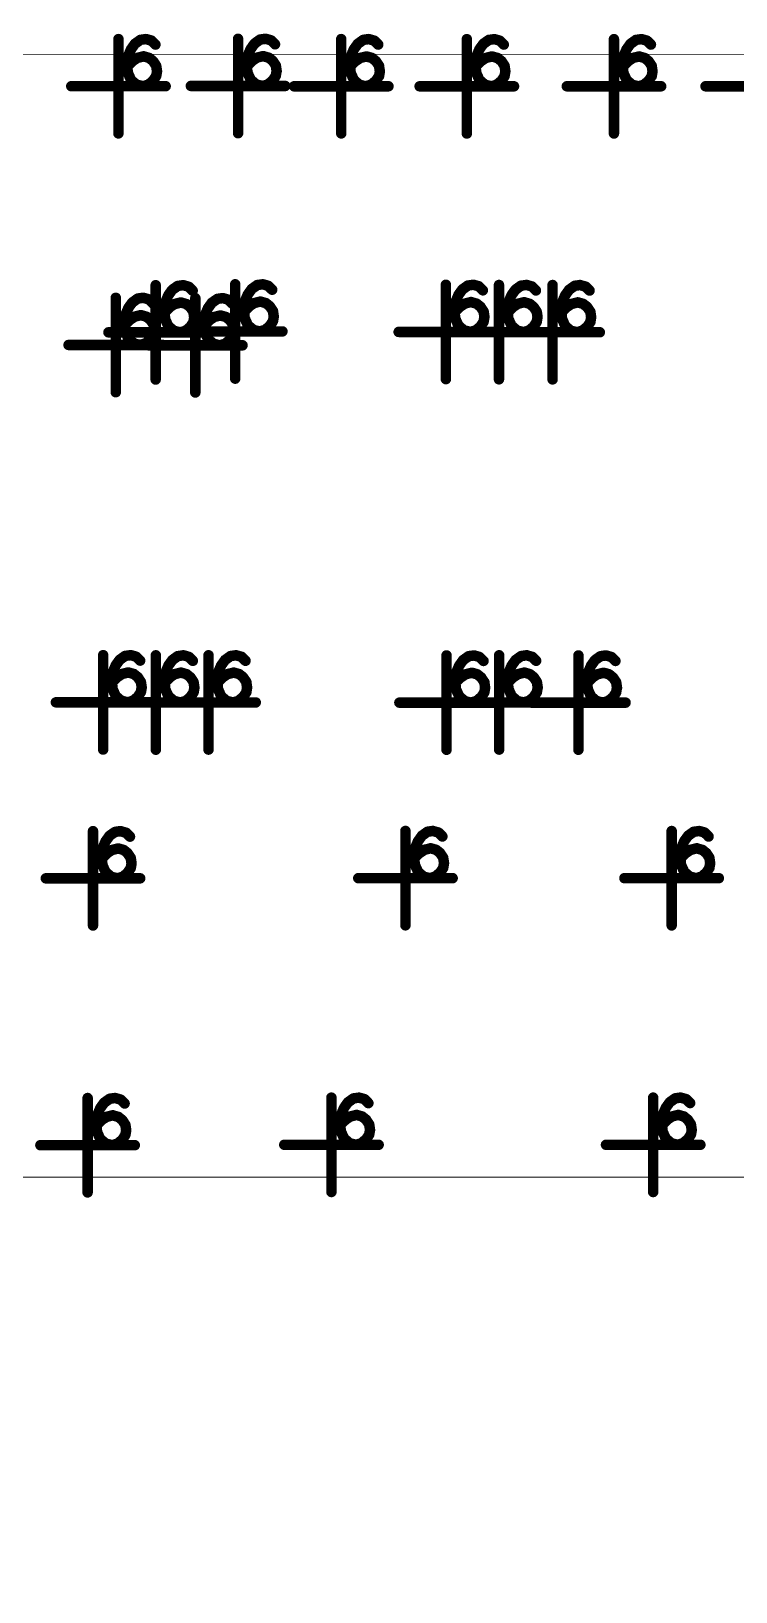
# Model space of a CAD drawing. Header units: millimetres. Extents: x 3362 to 3827, y -139 to 191.
# Drawn here: x 3541.88 to 3550.41, y 7.44 to 26.34 of the extents above; entities that cross this region are included whole.
import ezdxf

# ---------------------------------------------------------------- set-up
doc = ezdxf.new("R2010")
doc.units = ezdxf.units.MM
doc.header["$LTSCALE"] = 23.1
doc.layers.get('0').update_dxf_attribs({"linetype": 'CONTINUOUS'})

# ---------------------------------------------------------------- blocks, each defined once
blk = doc.blocks.new('PAD_R1')
at = {"const_width": 0.5}
blk.add_lwpolyline([(0.25, 0, 1), (-0.25, 0, 1)], format="xyb", close=True, dxfattribs=at)

msp = doc.modelspace()

# ---------------------------------------------------------------- linework, layer by layer
for points, const_width in [([(3542.933, 26.244), (3542.933, 25.101)], 0.127), ([(3543.129, 26.262), (3543.203, 26.159)], 0.0821), ([(3543.224, 26.302), (3543.242, 26.177)], 0.0672), ([(3543.317, 26.296), (3543.282, 26.173)], 0.0695), ([(3543.402, 26.246), (3543.312, 26.156)], 0.0675), ([(3544.382, 26.247), (3544.382, 25.104)], 0.127), ([(3544.578, 26.266), (3544.652, 26.162)], 0.0821), ([(3544.673, 26.306), (3544.691, 26.18)], 0.0672), ([(3544.766, 26.299), (3544.731, 26.177)], 0.0695), ([(3544.851, 26.249), (3544.761, 26.16)], 0.0675), ([(3545.631, 26.244), (3545.631, 25.101)], 0.127), ([(3545.828, 26.262), (3545.902, 26.159)], 0.0821), ([(3545.922, 26.302), (3545.94, 26.176)], 0.0672), ([(3546.015, 26.295), (3545.981, 26.173)], 0.0695), ([(3546.1, 26.246), (3546.01, 26.156)], 0.0675), ([(3547.152, 26.243), (3547.152, 25.1)], 0.127), ([(3547.348, 26.262), (3547.422, 26.158)], 0.0821), ([(3547.443, 26.301), (3547.46, 26.176)], 0.0672), ([(3547.536, 26.295), (3547.501, 26.173)], 0.0695), ([(3547.62, 26.245), (3547.531, 26.155)], 0.0675), ([(3548.933, 26.243), (3548.933, 25.1)], 0.127), ([(3549.13, 26.262), (3549.204, 26.158)], 0.0821), ([(3549.224, 26.301), (3549.242, 26.176)], 0.0672), ([(3549.317, 26.295), (3549.283, 26.173)], 0.0695), ([(3549.402, 26.245), (3549.312, 26.155)], 0.0675), ([(3543.013, 26.112), (3543.13, 26.062)], 0.0727), ([(3543.058, 26.191), (3543.161, 26.117)], 0.0818), ([(3543.184, 26.087), (3543.215, 25.963)], 0.0785), ([(3543.289, 26.086), (3543.254, 25.964)], 0.0695), ([(3544.461, 26.115), (3544.578, 26.065)], 0.0727), ([(3544.506, 26.194), (3544.61, 26.12)], 0.0818), ([(3544.546, 26.053), (3544.617, 25.947)], 0.0687), ([(3544.633, 26.09), (3544.664, 25.967)], 0.0785), ([(3544.737, 26.089), (3544.702, 25.967)], 0.0695), ([(3545.711, 26.112), (3545.828, 26.061)], 0.0727), ([(3545.756, 26.19), (3545.859, 26.116)], 0.0818), ([(3545.883, 26.086), (3545.913, 25.963)], 0.0785), ([(3545.987, 26.086), (3545.952, 25.963)], 0.0695), ([(3547.231, 26.111), (3547.348, 26.061)], 0.0727), ([(3547.276, 26.19), (3547.379, 26.116)], 0.0818), ([(3547.403, 26.086), (3547.434, 25.963)], 0.0785), ([(3547.507, 26.085), (3547.472, 25.963)], 0.0695), ([(3549.013, 26.111), (3549.13, 26.061)], 0.0727), ([(3549.058, 26.19), (3549.161, 26.116)], 0.0818), ([(3549.185, 26.086), (3549.215, 25.963)], 0.0785), ([(3549.289, 26.085), (3549.254, 25.963)], 0.0695), ([(3542.979, 25.876), (3543.106, 25.889)], 0.0955), ([(3542.981, 25.977), (3543.106, 25.957)], 0.0754), ([(3542.988, 26.026), (3543.114, 26.007)], 0.0754), ([(3543.026, 25.989), (3543.116, 25.899)], 0.0945), ([(3543.098, 26.049), (3543.168, 25.944)], 0.0687), ([(3543.368, 26.046), (3543.289, 25.947)], 0.0609), ([(3543.424, 25.984), (3543.318, 25.914)], 0.0687), ([(3543.458, 25.896), (3543.332, 25.878)], 0.0675), ([(3544.428, 25.879), (3544.554, 25.892)], 0.0955), ([(3544.429, 25.98), (3544.555, 25.961)], 0.0754), ([(3544.437, 26.029), (3544.562, 26.01)], 0.0754), ([(3544.475, 25.992), (3544.565, 25.902)], 0.0945), ([(3544.817, 26.049), (3544.737, 25.95)], 0.0609), ([(3544.873, 25.987), (3544.767, 25.917)], 0.0687), ([(3544.907, 25.899), (3544.781, 25.881)], 0.0675), ([(3545.678, 25.875), (3545.804, 25.888)], 0.0955), ([(3545.679, 25.976), (3545.805, 25.957)], 0.0754), ([(3545.687, 26.025), (3545.812, 26.006)], 0.0754), ([(3545.725, 25.988), (3545.814, 25.899)], 0.0945), ([(3545.796, 26.049), (3545.867, 25.943)], 0.0687), ([(3546.066, 26.045), (3545.987, 25.946)], 0.0609), ([(3546.122, 25.984), (3546.017, 25.913)], 0.0687), ([(3546.156, 25.895), (3546.031, 25.877)], 0.0675), ([(3547.198, 25.875), (3547.324, 25.888)], 0.0955), ([(3547.199, 25.976), (3547.325, 25.956)], 0.0754), ([(3547.207, 26.025), (3547.332, 26.006)], 0.0754), ([(3547.245, 25.988), (3547.334, 25.898)], 0.0945), ([(3547.316, 26.048), (3547.387, 25.943)], 0.0687), ([(3547.587, 26.045), (3547.507, 25.946)], 0.0609), ([(3547.643, 25.983), (3547.537, 25.913)], 0.0687), ([(3547.676, 25.895), (3547.551, 25.877)], 0.0675), ([(3548.98, 25.875), (3549.106, 25.888)], 0.0955), ([(3548.981, 25.976), (3549.107, 25.956)], 0.0754), ([(3548.989, 26.025), (3549.114, 26.006)], 0.0754), ([(3549.027, 25.988), (3549.116, 25.898)], 0.0945), ([(3549.098, 26.048), (3549.169, 25.943)], 0.0687), ([(3549.368, 26.045), (3549.289, 25.946)], 0.0609), ([(3549.424, 25.983), (3549.319, 25.913)], 0.0687), ([(3549.458, 25.895), (3549.333, 25.877)], 0.0675), ([(3543.505, 25.673), (3542.362, 25.673)], 0.127), ([(3543.008, 25.766), (3543.125, 25.817)], 0.0939), ([(3543.078, 25.672), (3543.16, 25.768)], 0.0879), ([(3543.175, 25.621), (3543.206, 25.744)], 0.0785), ([(3543.279, 25.621), (3543.244, 25.743)], 0.0692), ([(3543.364, 25.667), (3543.283, 25.764)], 0.0743), ([(3543.424, 25.732), (3543.318, 25.803)], 0.0687), ([(3543.458, 25.814), (3543.333, 25.835)], 0.058), ([(3544.953, 25.676), (3543.81, 25.676)], 0.127), ([(3544.457, 25.769), (3544.573, 25.821)], 0.0939), ([(3544.526, 25.675), (3544.609, 25.772)], 0.0879), ([(3544.624, 25.624), (3544.654, 25.747)], 0.0785), ([(3544.728, 25.624), (3544.693, 25.746)], 0.0692), ([(3544.813, 25.67), (3544.732, 25.768)], 0.0743), ([(3544.873, 25.736), (3544.767, 25.806)], 0.0687), ([(3544.906, 25.818), (3544.781, 25.839)], 0.058), ([(3546.203, 25.672), (3545.06, 25.672)], 0.127), ([(3545.707, 25.765), (3545.823, 25.817)], 0.0939), ([(3545.776, 25.671), (3545.858, 25.768)], 0.0879), ([(3545.873, 25.62), (3545.904, 25.743)], 0.0785), ([(3545.978, 25.621), (3545.943, 25.743)], 0.0692), ([(3546.062, 25.666), (3545.981, 25.764)], 0.0743), ([(3546.122, 25.732), (3546.017, 25.802)], 0.0687), ([(3546.156, 25.814), (3546.031, 25.835)], 0.058), ([(3547.723, 25.672), (3546.58, 25.672)], 0.127), ([(3547.227, 25.765), (3547.343, 25.817)], 0.0939), ([(3547.296, 25.671), (3547.379, 25.768)], 0.0879), ([(3547.393, 25.62), (3547.424, 25.743)], 0.0785), ([(3547.498, 25.62), (3547.463, 25.742)], 0.0692), ([(3547.583, 25.666), (3547.501, 25.763)], 0.0743), ([(3547.643, 25.732), (3547.537, 25.802)], 0.0687), ([(3547.676, 25.814), (3547.551, 25.835)], 0.058), ([(3549.505, 25.672), (3548.362, 25.672)], 0.127), ([(3549.009, 25.765), (3549.125, 25.817)], 0.0939), ([(3549.078, 25.671), (3549.16, 25.768)], 0.0879), ([(3549.175, 25.62), (3549.206, 25.743)], 0.0785), ([(3549.28, 25.62), (3549.245, 25.742)], 0.0692), ([(3549.364, 25.666), (3549.283, 25.763)], 0.0743), ([(3549.424, 25.732), (3549.319, 25.802)], 0.0687), ([(3549.458, 25.814), (3549.333, 25.835)], 0.058), ([(3551.185, 25.672), (3550.042, 25.672)], 0.127), ([(3543.384, 23.263), (3543.384, 22.12)], 0.127), ([(3543.508, 23.21), (3543.612, 23.136)], 0.0818), ([(3543.58, 23.282), (3543.654, 23.178)], 0.0821), ([(3543.675, 23.321), (3543.693, 23.196)], 0.0672), ([(3543.768, 23.315), (3543.733, 23.193)], 0.0695), ([(3543.853, 23.265), (3543.763, 23.175)], 0.0675), ([(3544.347, 23.274), (3544.347, 22.131)], 0.127), ([(3544.472, 23.221), (3544.575, 23.147)], 0.0818), ([(3544.544, 23.293), (3544.617, 23.189)], 0.0821), ([(3544.638, 23.332), (3544.656, 23.207)], 0.0672), ([(3544.731, 23.326), (3544.696, 23.204)], 0.0695), ([(3544.816, 23.276), (3544.726, 23.186)], 0.0675), ([(3546.898, 23.268), (3546.898, 22.125)], 0.127), ([(3547.022, 23.215), (3547.126, 23.141)], 0.0818), ([(3547.094, 23.287), (3547.168, 23.183)], 0.0821), ([(3547.189, 23.326), (3547.207, 23.201)], 0.0672), ([(3547.282, 23.32), (3547.247, 23.198)], 0.0695), ([(3547.367, 23.27), (3547.277, 23.18)], 0.0675), ([(3547.541, 23.266), (3547.541, 22.123)], 0.127), ([(3547.665, 23.213), (3547.769, 23.139)], 0.0818), ([(3547.737, 23.285), (3547.811, 23.181)], 0.0821), ([(3547.832, 23.324), (3547.85, 23.199)], 0.0672), ([(3547.925, 23.318), (3547.89, 23.196)], 0.0695), ([(3548.01, 23.268), (3547.92, 23.178)], 0.0675), ([(3548.19, 23.265), (3548.19, 22.122)], 0.127), ([(3548.315, 23.211), (3548.418, 23.137)], 0.0818), ([(3548.387, 23.283), (3548.461, 23.18)], 0.0821), ([(3548.482, 23.323), (3548.499, 23.197)], 0.0672), ([(3548.574, 23.316), (3548.54, 23.194)], 0.0695), ([(3548.659, 23.267), (3548.569, 23.177)], 0.0675), ([(3542.901, 23.11), (3542.901, 21.967)], 0.127), ([(3543.025, 23.057), (3543.128, 22.983)], 0.0818), ([(3543.097, 23.129), (3543.171, 23.026)], 0.0821), ([(3543.192, 23.169), (3543.209, 23.043)], 0.0672), ([(3543.285, 23.162), (3543.25, 23.04)], 0.0695), ([(3543.369, 23.112), (3543.28, 23.023)], 0.0675), ([(3543.439, 23.045), (3543.565, 23.026)], 0.0754), ([(3543.464, 23.131), (3543.58, 23.081)], 0.0727), ([(3543.549, 23.068), (3543.619, 22.963)], 0.0687), ([(3543.635, 23.106), (3543.666, 22.982)], 0.0785), ([(3543.74, 23.105), (3543.705, 22.983)], 0.0695), ([(3543.819, 23.065), (3543.74, 22.966)], 0.0609), ([(3543.864, 23.106), (3543.864, 21.963)], 0.127), ([(3543.988, 23.053), (3544.092, 22.979)], 0.0818), ([(3544.06, 23.125), (3544.134, 23.021)], 0.0821), ([(3544.155, 23.165), (3544.173, 23.039)], 0.0672), ([(3544.248, 23.158), (3544.213, 23.036)], 0.0695), ([(3544.333, 23.108), (3544.243, 23.019)], 0.0675), ([(3544.402, 23.056), (3544.528, 23.037)], 0.0754), ([(3544.427, 23.142), (3544.544, 23.092)], 0.0727), ([(3544.44, 23.019), (3544.53, 22.929)], 0.0945), ([(3544.512, 23.079), (3544.582, 22.974)], 0.0687), ([(3544.598, 23.117), (3544.629, 22.994)], 0.0785), ([(3544.703, 23.116), (3544.668, 22.994)], 0.0695), ([(3544.782, 23.076), (3544.703, 22.977)], 0.0609), ([(3546.953, 23.05), (3547.079, 23.031)], 0.0754), ([(3546.978, 23.136), (3547.094, 23.086)], 0.0727), ([(3546.991, 23.013), (3547.081, 22.923)], 0.0945), ([(3547.063, 23.073), (3547.133, 22.968)], 0.0687), ([(3547.149, 23.111), (3547.18, 22.988)], 0.0785), ([(3547.253, 23.11), (3547.219, 22.988)], 0.0695), ([(3547.333, 23.07), (3547.253, 22.971)], 0.0609), ([(3547.596, 23.048), (3547.721, 23.029)], 0.0754), ([(3547.62, 23.134), (3547.737, 23.084)], 0.0727), ([(3547.705, 23.071), (3547.776, 22.966)], 0.0687), ([(3547.792, 23.109), (3547.823, 22.986)], 0.0785), ([(3547.896, 23.108), (3547.861, 22.986)], 0.0695), ([(3547.976, 23.068), (3547.896, 22.969)], 0.0609), ([(3548.246, 23.047), (3548.371, 23.027)], 0.0754), ([(3548.27, 23.133), (3548.387, 23.082)], 0.0727), ([(3548.355, 23.07), (3548.426, 22.964)], 0.0687), ([(3548.442, 23.107), (3548.473, 22.984)], 0.0785), ([(3548.546, 23.107), (3548.511, 22.985)], 0.0695), ([(3548.625, 23.067), (3548.546, 22.967)], 0.0609), ([(3542.948, 22.843), (3543.074, 22.824)], 0.0754), ([(3542.956, 22.892), (3543.081, 22.873)], 0.0754), ([(3542.98, 22.978), (3543.097, 22.928)], 0.0727), ([(3542.994, 22.855), (3543.084, 22.765)], 0.0945), ([(3543.065, 22.916), (3543.136, 22.81)], 0.0687), ([(3543.152, 22.953), (3543.183, 22.83)], 0.0785), ([(3543.256, 22.952), (3543.221, 22.83)], 0.0695), ([(3543.336, 22.912), (3543.256, 22.813)], 0.0609), ([(3543.392, 22.85), (3543.286, 22.78)], 0.0687), ([(3543.43, 22.895), (3543.557, 22.908)], 0.0955), ([(3543.432, 22.996), (3543.557, 22.976)], 0.0754), ([(3543.459, 22.785), (3543.575, 22.837)], 0.0939), ([(3543.477, 23.008), (3543.567, 22.918)], 0.0945), ([(3543.875, 23.003), (3543.769, 22.933)], 0.0687), ([(3543.909, 22.915), (3543.783, 22.897)], 0.0675), ([(3543.909, 22.833), (3543.783, 22.854)], 0.058), ([(3543.912, 22.839), (3544.037, 22.82)], 0.0754), ([(3543.919, 22.888), (3544.045, 22.869)], 0.0754), ([(3543.944, 22.974), (3544.06, 22.924)], 0.0727), ([(3543.957, 22.851), (3544.047, 22.761)], 0.0945), ([(3544.029, 22.912), (3544.099, 22.806)], 0.0687), ([(3544.115, 22.949), (3544.146, 22.826)], 0.0785), ([(3544.22, 22.948), (3544.185, 22.826)], 0.0695), ([(3544.299, 22.908), (3544.22, 22.809)], 0.0609), ([(3544.355, 22.846), (3544.249, 22.776)], 0.0687), ([(3544.393, 22.906), (3544.52, 22.919)], 0.0955), ([(3544.395, 23.007), (3544.52, 22.987)], 0.0754), ([(3544.422, 22.796), (3544.539, 22.848)], 0.0939), ([(3544.838, 23.014), (3544.732, 22.944)], 0.0687), ([(3544.872, 22.926), (3544.746, 22.908)], 0.0675), ([(3544.872, 22.845), (3544.747, 22.866)], 0.058), ([(3546.944, 22.9), (3547.07, 22.913)], 0.0955), ([(3546.945, 23.001), (3547.071, 22.981)], 0.0754), ([(3546.973, 22.79), (3547.089, 22.842)], 0.0939), ([(3547.389, 23.008), (3547.283, 22.938)], 0.0687), ([(3547.423, 22.92), (3547.297, 22.902)], 0.0675), ([(3547.422, 22.838), (3547.297, 22.86)], 0.058), ([(3547.587, 22.898), (3547.713, 22.911)], 0.0955), ([(3547.588, 22.999), (3547.714, 22.979)], 0.0754), ([(3547.616, 22.788), (3547.732, 22.84)], 0.0939), ([(3547.634, 23.011), (3547.724, 22.921)], 0.0945), ([(3548.032, 23.006), (3547.926, 22.936)], 0.0687), ([(3548.066, 22.918), (3547.94, 22.9)], 0.0675), ([(3548.065, 22.836), (3547.94, 22.858)], 0.058), ([(3548.237, 22.896), (3548.363, 22.909)], 0.0955), ([(3548.238, 22.997), (3548.364, 22.978)], 0.0754), ([(3548.266, 22.787), (3548.382, 22.838)], 0.0939), ([(3548.284, 23.009), (3548.373, 22.92)], 0.0945), ([(3548.681, 23.005), (3548.576, 22.934)], 0.0687), ([(3548.715, 22.916), (3548.59, 22.898)], 0.0675), ([(3548.715, 22.835), (3548.59, 22.856)], 0.058), ([(3543.955, 22.692), (3542.812, 22.692)], 0.127), ([(3542.947, 22.742), (3543.073, 22.755)], 0.0955), ([(3542.976, 22.632), (3543.092, 22.684)], 0.0939), ([(3543.392, 22.599), (3543.286, 22.669)], 0.0687), ([(3543.425, 22.762), (3543.3, 22.744)], 0.0675), ([(3543.425, 22.681), (3543.3, 22.702)], 0.058), ([(3543.528, 22.691), (3543.611, 22.788)], 0.0879), ([(3543.626, 22.64), (3543.657, 22.763)], 0.0785), ([(3543.73, 22.64), (3543.695, 22.762)], 0.0692), ([(3543.815, 22.686), (3543.734, 22.783)], 0.0743), ([(3544.919, 22.703), (3543.776, 22.703)], 0.127), ([(3543.875, 22.752), (3543.769, 22.822)], 0.0687), ([(3543.91, 22.738), (3544.037, 22.751)], 0.0955), ([(3543.939, 22.628), (3544.055, 22.68)], 0.0939), ([(3544.355, 22.595), (3544.249, 22.665)], 0.0687), ([(3544.389, 22.758), (3544.263, 22.74)], 0.0675), ([(3544.389, 22.677), (3544.263, 22.698)], 0.058), ([(3544.492, 22.702), (3544.574, 22.799)], 0.0879), ([(3544.589, 22.651), (3544.62, 22.774)], 0.0785), ([(3544.693, 22.651), (3544.658, 22.773)], 0.0692), ([(3544.778, 22.697), (3544.697, 22.794)], 0.0743), ([(3544.838, 22.763), (3544.732, 22.833)], 0.0687), ([(3547.469, 22.697), (3546.326, 22.697)], 0.127), ([(3548.112, 22.695), (3546.969, 22.695)], 0.127), ([(3547.042, 22.696), (3547.125, 22.793)], 0.0879), ([(3547.14, 22.645), (3547.171, 22.768)], 0.0785), ([(3547.244, 22.645), (3547.209, 22.767)], 0.0692), ([(3547.329, 22.691), (3547.248, 22.788)], 0.0743), ([(3547.389, 22.757), (3547.283, 22.827)], 0.0687), ([(3548.762, 22.693), (3547.619, 22.693)], 0.127), ([(3547.685, 22.694), (3547.768, 22.791)], 0.0879), ([(3547.783, 22.643), (3547.813, 22.766)], 0.0785), ([(3547.887, 22.643), (3547.852, 22.765)], 0.0692), ([(3547.972, 22.689), (3547.891, 22.786)], 0.0743), ([(3548.032, 22.755), (3547.926, 22.825)], 0.0687), ([(3548.335, 22.693), (3548.417, 22.789)], 0.0879), ([(3548.432, 22.641), (3548.463, 22.764)], 0.0785), ([(3548.537, 22.642), (3548.502, 22.764)], 0.0692), ([(3548.622, 22.687), (3548.54, 22.785)], 0.0743), ([(3548.681, 22.753), (3548.576, 22.823)], 0.0687), ([(3543.472, 22.539), (3542.329, 22.539)], 0.127), ([(3543.045, 22.538), (3543.128, 22.635)], 0.0879), ([(3543.143, 22.487), (3543.173, 22.61)], 0.0785), ([(3543.247, 22.487), (3543.212, 22.61)], 0.0692), ([(3543.332, 22.533), (3543.251, 22.631)], 0.0743), ([(3544.436, 22.535), (3543.293, 22.535)], 0.127), ([(3544.009, 22.534), (3544.091, 22.631)], 0.0879), ([(3544.106, 22.483), (3544.137, 22.606)], 0.0785), ([(3544.21, 22.483), (3544.175, 22.605)], 0.0692), ([(3544.295, 22.529), (3544.214, 22.627)], 0.0743), ([(3542.748, 18.782), (3542.748, 17.639)], 0.127), ([(3542.872, 18.729), (3542.976, 18.655)], 0.0818), ([(3542.944, 18.801), (3543.018, 18.697)], 0.0821), ([(3543.039, 18.84), (3543.057, 18.715)], 0.0672), ([(3543.132, 18.834), (3543.097, 18.712)], 0.0695), ([(3543.217, 18.784), (3543.127, 18.694)], 0.0675), ([(3543.386, 18.78), (3543.386, 17.637)], 0.127), ([(3543.51, 18.727), (3543.614, 18.653)], 0.0818), ([(3543.582, 18.799), (3543.656, 18.695)], 0.0821), ([(3543.677, 18.838), (3543.695, 18.713)], 0.0672), ([(3543.77, 18.832), (3543.735, 18.71)], 0.0695), ([(3543.855, 18.782), (3543.765, 18.692)], 0.0675), ([(3544.024, 18.781), (3544.024, 17.638)], 0.127), ([(3544.149, 18.727), (3544.252, 18.653)], 0.0818), ([(3544.221, 18.799), (3544.295, 18.696)], 0.0821), ([(3544.315, 18.839), (3544.333, 18.713)], 0.0672), ([(3544.408, 18.832), (3544.374, 18.71)], 0.0695), ([(3544.493, 18.783), (3544.403, 18.693)], 0.0675), ([(3546.906, 18.779), (3546.906, 17.636)], 0.127), ([(3547.031, 18.725), (3547.134, 18.651)], 0.0818), ([(3547.103, 18.797), (3547.177, 18.694)], 0.0821), ([(3547.198, 18.837), (3547.215, 18.711)], 0.0672), ([(3547.291, 18.83), (3547.256, 18.708)], 0.0695), ([(3547.375, 18.78), (3547.285, 18.691)], 0.0675), ([(3547.543, 18.781), (3547.543, 17.638)], 0.127), ([(3547.667, 18.727), (3547.771, 18.653)], 0.0818), ([(3547.739, 18.799), (3547.813, 18.696)], 0.0821), ([(3547.834, 18.839), (3547.852, 18.713)], 0.0672), ([(3547.927, 18.832), (3547.892, 18.71)], 0.0695), ([(3548.012, 18.783), (3547.922, 18.693)], 0.0675), ([(3548.503, 18.779), (3548.503, 17.636)], 0.127), ([(3548.627, 18.725), (3548.731, 18.651)], 0.0818), ([(3548.699, 18.797), (3548.773, 18.694)], 0.0821), ([(3548.794, 18.837), (3548.812, 18.711)], 0.0672), ([(3548.887, 18.83), (3548.852, 18.708)], 0.0695), ([(3548.972, 18.78), (3548.882, 18.691)], 0.0675), ([(3542.796, 18.515), (3542.921, 18.495)], 0.0754), ([(3542.803, 18.564), (3542.929, 18.545)], 0.0754), ([(3542.828, 18.65), (3542.944, 18.6)], 0.0727), ([(3542.841, 18.527), (3542.931, 18.437)], 0.0945), ([(3542.913, 18.588), (3542.983, 18.482)], 0.0687), ([(3542.999, 18.625), (3543.03, 18.502)], 0.0785), ([(3543.104, 18.624), (3543.069, 18.502)], 0.0695), ([(3543.183, 18.584), (3543.104, 18.485)], 0.0609), ([(3543.239, 18.522), (3543.133, 18.452)], 0.0687), ([(3543.434, 18.513), (3543.559, 18.493)], 0.0754), ([(3543.441, 18.562), (3543.567, 18.543)], 0.0754), ([(3543.466, 18.648), (3543.582, 18.598)], 0.0727), ([(3543.479, 18.525), (3543.569, 18.435)], 0.0945), ([(3543.551, 18.585), (3543.621, 18.48)], 0.0687), ([(3543.637, 18.623), (3543.668, 18.5)], 0.0785), ([(3543.742, 18.622), (3543.707, 18.5)], 0.0695), ([(3543.821, 18.582), (3543.742, 18.483)], 0.0609), ([(3543.877, 18.52), (3543.771, 18.45)], 0.0687), ([(3544.072, 18.513), (3544.197, 18.494)], 0.0754), ([(3544.08, 18.563), (3544.205, 18.543)], 0.0754), ([(3544.104, 18.649), (3544.221, 18.599)], 0.0727), ([(3544.117, 18.526), (3544.207, 18.436)], 0.0945), ([(3544.189, 18.586), (3544.26, 18.48)], 0.0687), ([(3544.276, 18.623), (3544.306, 18.5)], 0.0785), ([(3544.38, 18.623), (3544.345, 18.501)], 0.0695), ([(3544.459, 18.583), (3544.38, 18.484)], 0.0609), ([(3544.515, 18.521), (3544.41, 18.45)], 0.0687), ([(3546.954, 18.511), (3547.08, 18.492)], 0.0754), ([(3546.962, 18.56), (3547.087, 18.541)], 0.0754), ([(3546.986, 18.646), (3547.103, 18.596)], 0.0727), ([(3547, 18.523), (3547.089, 18.434)], 0.0945), ([(3547.071, 18.584), (3547.142, 18.478)], 0.0687), ([(3547.158, 18.621), (3547.189, 18.498)], 0.0785), ([(3547.262, 18.621), (3547.227, 18.498)], 0.0695), ([(3547.342, 18.58), (3547.262, 18.481)], 0.0609), ([(3547.397, 18.518), (3547.292, 18.448)], 0.0687), ([(3547.59, 18.513), (3547.716, 18.494)], 0.0754), ([(3547.598, 18.563), (3547.723, 18.543)], 0.0754), ([(3547.622, 18.649), (3547.739, 18.599)], 0.0727), ([(3547.636, 18.526), (3547.726, 18.436)], 0.0945), ([(3547.708, 18.586), (3547.778, 18.48)], 0.0687), ([(3547.794, 18.623), (3547.825, 18.5)], 0.0785), ([(3547.898, 18.623), (3547.863, 18.501)], 0.0695), ([(3547.978, 18.583), (3547.898, 18.484)], 0.0609), ([(3548.034, 18.521), (3547.928, 18.45)], 0.0687), ([(3548.55, 18.511), (3548.676, 18.492)], 0.0754), ([(3548.558, 18.56), (3548.684, 18.541)], 0.0754), ([(3548.583, 18.646), (3548.699, 18.596)], 0.0727), ([(3548.596, 18.523), (3548.686, 18.434)], 0.0945), ([(3548.668, 18.584), (3548.738, 18.478)], 0.0687), ([(3548.754, 18.621), (3548.785, 18.498)], 0.0785), ([(3548.858, 18.621), (3548.824, 18.498)], 0.0695), ([(3548.938, 18.58), (3548.858, 18.481)], 0.0609), ([(3548.994, 18.518), (3548.888, 18.448)], 0.0687), ([(3542.794, 18.414), (3542.921, 18.427)], 0.0955), ([(3542.823, 18.304), (3542.939, 18.356)], 0.0939), ([(3542.892, 18.21), (3542.975, 18.307)], 0.0879), ([(3543.179, 18.205), (3543.098, 18.302)], 0.0743), ([(3543.239, 18.271), (3543.133, 18.341)], 0.0687), ([(3543.273, 18.434), (3543.147, 18.416)], 0.0675), ([(3543.273, 18.353), (3543.147, 18.374)], 0.058), ([(3543.432, 18.412), (3543.559, 18.425)], 0.0955), ([(3543.461, 18.302), (3543.577, 18.354)], 0.0939), ([(3543.531, 18.208), (3543.613, 18.305)], 0.0879), ([(3543.817, 18.203), (3543.736, 18.3)], 0.0743), ([(3543.877, 18.269), (3543.771, 18.339)], 0.0687), ([(3543.911, 18.432), (3543.785, 18.414)], 0.0675), ([(3543.911, 18.35), (3543.785, 18.372)], 0.058), ([(3544.071, 18.412), (3544.197, 18.425)], 0.0955), ([(3544.1, 18.303), (3544.216, 18.354)], 0.0939), ([(3544.169, 18.209), (3544.251, 18.305)], 0.0879), ([(3544.455, 18.203), (3544.374, 18.301)], 0.0743), ([(3544.515, 18.269), (3544.41, 18.34)], 0.0687), ([(3544.549, 18.433), (3544.423, 18.414)], 0.0675), ([(3544.549, 18.351), (3544.424, 18.372)], 0.058), ([(3546.953, 18.41), (3547.079, 18.423)], 0.0955), ([(3546.982, 18.3), (3547.098, 18.352)], 0.0939), ([(3547.051, 18.206), (3547.134, 18.303)], 0.0879), ([(3547.338, 18.201), (3547.256, 18.299)], 0.0743), ([(3547.397, 18.267), (3547.292, 18.337)], 0.0687), ([(3547.431, 18.43), (3547.306, 18.412)], 0.0675), ([(3547.431, 18.349), (3547.306, 18.37)], 0.058), ([(3547.589, 18.412), (3547.715, 18.425)], 0.0955), ([(3547.618, 18.303), (3547.734, 18.354)], 0.0939), ([(3547.687, 18.209), (3547.77, 18.305)], 0.0879), ([(3547.974, 18.203), (3547.893, 18.301)], 0.0743), ([(3548.034, 18.269), (3547.928, 18.34)], 0.0687), ([(3548.068, 18.433), (3547.942, 18.414)], 0.0675), ([(3548.067, 18.351), (3547.942, 18.372)], 0.058), ([(3548.549, 18.41), (3548.675, 18.423)], 0.0955), ([(3548.578, 18.3), (3548.694, 18.352)], 0.0939), ([(3548.647, 18.206), (3548.73, 18.303)], 0.0879), ([(3548.934, 18.201), (3548.853, 18.299)], 0.0743), ([(3548.994, 18.267), (3548.888, 18.337)], 0.0687), ([(3549.028, 18.43), (3548.902, 18.412)], 0.0675), ([(3549.027, 18.349), (3548.902, 18.37)], 0.058), ([(3543.319, 18.211), (3542.176, 18.211)], 0.127), ([(3543.958, 18.209), (3542.815, 18.209)], 0.127), ([(3542.99, 18.159), (3543.021, 18.282)], 0.0785), ([(3543.094, 18.159), (3543.059, 18.281)], 0.0692), ([(3544.596, 18.209), (3543.453, 18.209)], 0.127), ([(3543.628, 18.157), (3543.659, 18.28)], 0.0785), ([(3543.732, 18.157), (3543.697, 18.279)], 0.0692), ([(3544.266, 18.157), (3544.297, 18.28)], 0.0785), ([(3544.37, 18.158), (3544.336, 18.28)], 0.0692), ([(3547.478, 18.207), (3546.335, 18.207)], 0.127), ([(3548.114, 18.209), (3546.971, 18.209)], 0.127), ([(3547.148, 18.155), (3547.179, 18.278)], 0.0785), ([(3547.253, 18.155), (3547.218, 18.278)], 0.0692), ([(3547.785, 18.157), (3547.815, 18.28)], 0.0785), ([(3547.889, 18.158), (3547.854, 18.28)], 0.0692), ([(3549.074, 18.207), (3547.931, 18.207)], 0.127), ([(3548.745, 18.155), (3548.776, 18.278)], 0.0785), ([(3548.849, 18.155), (3548.814, 18.278)], 0.0692), ([(3542.625, 16.651), (3542.625, 15.508)], 0.127), ([(3542.749, 16.597), (3542.853, 16.523)], 0.0818), ([(3542.821, 16.669), (3542.895, 16.566)], 0.0821), ([(3542.916, 16.709), (3542.934, 16.583)], 0.0672), ([(3543.009, 16.702), (3542.974, 16.58)], 0.0695), ([(3543.094, 16.653), (3543.004, 16.563)], 0.0675), ([(3546.408, 16.653), (3546.408, 15.51)], 0.127), ([(3546.533, 16.599), (3546.636, 16.525)], 0.0818), ([(3546.605, 16.671), (3546.679, 16.568)], 0.0821), ([(3546.699, 16.711), (3546.717, 16.585)], 0.0672), ([(3546.792, 16.704), (3546.758, 16.582)], 0.0695), ([(3546.877, 16.655), (3546.787, 16.565)], 0.0675), ([(3549.632, 16.652), (3549.632, 15.509)], 0.127), ([(3549.756, 16.599), (3549.859, 16.525)], 0.0818), ([(3549.828, 16.671), (3549.902, 16.567)], 0.0821), ([(3549.923, 16.71), (3549.94, 16.585)], 0.0672), ([(3550.016, 16.704), (3549.981, 16.582)], 0.0695), ([(3550.1, 16.654), (3550.011, 16.564)], 0.0675), ([(3542.68, 16.433), (3542.806, 16.413)], 0.0754), ([(3542.705, 16.519), (3542.821, 16.469)], 0.0727), ([(3542.79, 16.456), (3542.86, 16.35)], 0.0687), ([(3542.876, 16.493), (3542.907, 16.37)], 0.0785), ([(3542.981, 16.493), (3542.946, 16.371)], 0.0695), ([(3543.06, 16.453), (3542.981, 16.354)], 0.0609), ([(3546.464, 16.435), (3546.589, 16.415)], 0.0754), ([(3546.488, 16.521), (3546.605, 16.471)], 0.0727), ([(3546.501, 16.398), (3546.591, 16.308)], 0.0945), ([(3546.573, 16.458), (3546.644, 16.352)], 0.0687), ([(3546.66, 16.495), (3546.69, 16.372)], 0.0785), ([(3546.764, 16.495), (3546.729, 16.373)], 0.0695), ([(3546.843, 16.455), (3546.764, 16.356)], 0.0609), ([(3549.687, 16.434), (3549.812, 16.415)], 0.0754), ([(3549.711, 16.52), (3549.828, 16.47)], 0.0727), ([(3549.725, 16.397), (3549.815, 16.307)], 0.0945), ([(3549.796, 16.457), (3549.867, 16.352)], 0.0687), ([(3549.883, 16.495), (3549.914, 16.372)], 0.0785), ([(3549.987, 16.494), (3549.952, 16.372)], 0.0695), ([(3550.067, 16.454), (3549.987, 16.355)], 0.0609), ([(3542.671, 16.282), (3542.798, 16.295)], 0.0955), ([(3542.673, 16.383), (3542.798, 16.364)], 0.0754), ([(3542.7, 16.173), (3542.816, 16.224)], 0.0939), ([(3542.718, 16.396), (3542.808, 16.306)], 0.0945), ([(3543.116, 16.391), (3543.01, 16.32)], 0.0687), ([(3543.15, 16.303), (3543.024, 16.284)], 0.0675), ([(3543.15, 16.221), (3543.024, 16.242)], 0.058), ([(3546.455, 16.284), (3546.581, 16.297)], 0.0955), ([(3546.456, 16.385), (3546.581, 16.366)], 0.0754), ([(3546.484, 16.175), (3546.6, 16.226)], 0.0939), ([(3546.899, 16.393), (3546.794, 16.322)], 0.0687), ([(3546.933, 16.305), (3546.808, 16.286)], 0.0675), ([(3546.933, 16.223), (3546.808, 16.244)], 0.058), ([(3549.678, 16.284), (3549.804, 16.297)], 0.0955), ([(3549.679, 16.385), (3549.805, 16.365)], 0.0754), ([(3549.707, 16.174), (3549.823, 16.226)], 0.0939), ([(3550.123, 16.392), (3550.017, 16.322)], 0.0687), ([(3550.156, 16.304), (3550.031, 16.286)], 0.0675), ([(3550.156, 16.222), (3550.031, 16.244)], 0.058), ([(3543.197, 16.079), (3542.054, 16.079)], 0.127), ([(3542.77, 16.079), (3542.852, 16.175)], 0.0879), ([(3542.867, 16.027), (3542.898, 16.15)], 0.0785), ([(3542.971, 16.028), (3542.936, 16.15)], 0.0692), ([(3543.056, 16.073), (3542.975, 16.171)], 0.0743), ([(3543.116, 16.139), (3543.01, 16.21)], 0.0687), ([(3546.98, 16.081), (3545.837, 16.081)], 0.127), ([(3546.553, 16.081), (3546.635, 16.177)], 0.0879), ([(3546.65, 16.029), (3546.681, 16.152)], 0.0785), ([(3546.754, 16.03), (3546.72, 16.152)], 0.0692), ([(3546.839, 16.075), (3546.758, 16.173)], 0.0743), ([(3546.899, 16.141), (3546.794, 16.212)], 0.0687), ([(3550.203, 16.081), (3549.06, 16.081)], 0.127), ([(3549.776, 16.08), (3549.859, 16.177)], 0.0879), ([(3549.874, 16.029), (3549.904, 16.152)], 0.0785), ([(3549.978, 16.029), (3549.943, 16.151)], 0.0692), ([(3550.063, 16.075), (3549.982, 16.172)], 0.0743), ([(3550.123, 16.141), (3550.017, 16.211)], 0.0687), ([(3542.56, 13.418), (3542.56, 12.275)], 0.127), ([(3542.756, 13.437), (3542.83, 13.333)], 0.0821), ([(3542.851, 13.477), (3542.869, 13.351)], 0.0672), ([(3542.944, 13.47), (3542.909, 13.348)], 0.0695), ([(3543.029, 13.42), (3542.939, 13.331)], 0.0675), ([(3545.512, 13.423), (3545.512, 12.28)], 0.127), ([(3545.709, 13.442), (3545.783, 13.338)], 0.0821), ([(3545.804, 13.481), (3545.821, 13.356)], 0.0672), ([(3545.897, 13.475), (3545.862, 13.353)], 0.0695), ([(3545.981, 13.425), (3545.892, 13.335)], 0.0675), ([(3549.408, 13.423), (3549.408, 12.28)], 0.127), ([(3549.604, 13.442), (3549.678, 13.338)], 0.0821), ([(3549.699, 13.482), (3549.717, 13.356)], 0.0672), ([(3549.792, 13.475), (3549.757, 13.353)], 0.0695), ([(3549.877, 13.425), (3549.787, 13.336)], 0.0675), ([(3542.615, 13.2), (3542.741, 13.181)], 0.0754), ([(3542.64, 13.286), (3542.756, 13.236)], 0.0727), ([(3542.684, 13.365), (3542.788, 13.291)], 0.0818), ([(3542.725, 13.224), (3542.795, 13.118)], 0.0687), ([(3542.811, 13.261), (3542.842, 13.138)], 0.0785), ([(3542.916, 13.26), (3542.881, 13.138)], 0.0695), ([(3542.995, 13.22), (3542.916, 13.121)], 0.0609), ([(3545.568, 13.205), (3545.693, 13.186)], 0.0754), ([(3545.592, 13.291), (3545.709, 13.241)], 0.0727), ([(3545.637, 13.37), (3545.74, 13.296)], 0.0818), ([(3545.677, 13.228), (3545.748, 13.123)], 0.0687), ([(3545.764, 13.266), (3545.795, 13.142)], 0.0785), ([(3545.868, 13.265), (3545.833, 13.143)], 0.0695), ([(3545.948, 13.225), (3545.868, 13.126)], 0.0609), ([(3549.463, 13.205), (3549.589, 13.186)], 0.0754), ([(3549.488, 13.291), (3549.604, 13.241)], 0.0727), ([(3549.533, 13.37), (3549.636, 13.296)], 0.0818), ([(3549.573, 13.229), (3549.643, 13.123)], 0.0687), ([(3549.659, 13.266), (3549.69, 13.143)], 0.0785), ([(3549.764, 13.265), (3549.729, 13.143)], 0.0695), ([(3549.843, 13.225), (3549.764, 13.126)], 0.0609), ([(3542.606, 13.05), (3542.733, 13.063)], 0.0955), ([(3542.608, 13.151), (3542.733, 13.132)], 0.0754), ([(3542.653, 13.163), (3542.743, 13.073)], 0.0945), ([(3543.051, 13.158), (3542.945, 13.088)], 0.0687), ([(3543.085, 13.07), (3542.959, 13.052)], 0.0675), ([(3545.559, 13.055), (3545.685, 13.068)], 0.0955), ([(3545.56, 13.156), (3545.686, 13.136)], 0.0754), ([(3545.588, 12.945), (3545.704, 12.997)], 0.0939), ([(3545.606, 13.168), (3545.695, 13.078)], 0.0945), ([(3546.003, 13.163), (3545.898, 13.093)], 0.0687), ([(3546.037, 13.075), (3545.912, 13.057)], 0.0675), ([(3546.037, 12.993), (3545.912, 13.015)], 0.058), ([(3549.454, 13.055), (3549.581, 13.068)], 0.0955), ([(3549.456, 13.156), (3549.581, 13.137)], 0.0754), ([(3549.483, 12.945), (3549.599, 12.997)], 0.0939), ([(3549.501, 13.168), (3549.591, 13.078)], 0.0945), ([(3549.899, 13.163), (3549.793, 13.093)], 0.0687), ([(3549.933, 13.075), (3549.807, 13.057)], 0.0675), ([(3549.933, 12.994), (3549.808, 13.015)], 0.058), ([(3543.131, 12.847), (3541.988, 12.847)], 0.127), ([(3542.635, 12.94), (3542.751, 12.992)], 0.0939), ([(3542.705, 12.846), (3542.787, 12.943)], 0.0879), ([(3542.802, 12.795), (3542.833, 12.918)], 0.0785), ([(3542.906, 12.795), (3542.871, 12.917)], 0.0692), ([(3542.991, 12.841), (3542.91, 12.938)], 0.0743), ([(3543.051, 12.907), (3542.945, 12.977)], 0.0687), ([(3543.085, 12.989), (3542.959, 13.01)], 0.058), ([(3546.084, 12.852), (3544.941, 12.852)], 0.127), ([(3545.657, 12.851), (3545.74, 12.948)], 0.0879), ([(3545.754, 12.8), (3545.785, 12.923)], 0.0785), ([(3545.859, 12.8), (3545.824, 12.922)], 0.0692), ([(3545.944, 12.846), (3545.862, 12.943)], 0.0743), ([(3546.003, 12.912), (3545.898, 12.982)], 0.0687), ([(3549.98, 12.852), (3548.837, 12.852)], 0.127), ([(3549.553, 12.851), (3549.635, 12.948)], 0.0879), ([(3549.65, 12.8), (3549.681, 12.923)], 0.0785), ([(3549.754, 12.8), (3549.719, 12.922)], 0.0692), ([(3549.839, 12.846), (3549.758, 12.944)], 0.0743), ([(3549.899, 12.912), (3549.793, 12.982)], 0.0687)]:
    msp.add_lwpolyline(points, dxfattribs=dict(const_width=const_width))
at = {"const_width": 0.0102}
msp.add_lwpolyline([(3613.171, 13.459), (3613.171, 25.059, 0.414215), (3612.171, 26.059), (3581.163, 26.059, 0.202312), (3570.347, 21.496, -0.202309), (3569.272, 21.043), (3563.773, 21.043, -0.202309), (3562.698, 21.496, 0.202312), (3551.882, 26.059), (3530.351, 26.059, 0.414215), (3529.351, 25.059), (3529.351, 13.459, 0.414215), (3530.351, 12.459), (3551.468, 12.459, -0.196013), (3553.215, 11.747, 0.196007), (3563.773, 7.443), (3569.272, 7.443, 0.196007), (3579.83, 11.747, -0.196013), (3581.577, 12.459), (3612.171, 12.459, 0.414215)], format="xyb", close=True, dxfattribs=at)

# ---------------------------------------------------------------- block references
at = {"xscale": 0.127, "yscale": 0.127}
for p in [(3542.933, 26.244), (3543.2, 26.235), (3543.266, 26.244), (3543.333, 26.225), (3544.382, 26.247), (3544.648, 26.238), (3544.715, 26.247), (3544.782, 26.228), (3545.631, 26.244), (3545.898, 26.234), (3545.965, 26.244), (3546.031, 26.225), (3547.152, 26.243), (3547.418, 26.234), (3547.485, 26.243), (3547.552, 26.224), (3548.933, 26.243), (3549.2, 26.234), (3549.267, 26.243), (3549.333, 26.224), (3543.057, 26.054), (3543.086, 26.12), (3543.133, 26.187), (3543.238, 26.035), (3543.381, 26.177), (3544.505, 26.057), (3544.534, 26.124), (3544.582, 26.19), (3544.686, 26.038), (3544.829, 26.181), (3545.755, 26.053), (3545.784, 26.12), (3545.831, 26.186), (3545.936, 26.034), (3546.079, 26.177), (3547.275, 26.053), (3547.304, 26.12), (3547.351, 26.186), (3547.456, 26.034), (3547.599, 26.177), (3549.057, 26.053), (3549.086, 26.12), (3549.133, 26.186), (3549.238, 26.034), (3549.381, 26.177), (3543.038, 25.93), (3543.038, 25.911), (3543.047, 25.835), (3543.105, 25.977), (3543.162, 26.015), (3543.305, 26.015), (3543.352, 25.977), (3543.39, 25.92), (3543.4, 25.853), (3544.486, 25.933), (3544.486, 25.914), (3544.496, 25.838), (3544.553, 25.981), (3544.61, 26.019), (3544.753, 26.019), (3544.801, 25.981), (3544.839, 25.924), (3544.849, 25.857), (3545.736, 25.929), (3545.736, 25.91), (3545.746, 25.834), (3545.803, 25.977), (3545.86, 26.015), (3546.003, 26.015), (3546.05, 25.977), (3546.089, 25.92), (3546.098, 25.853), (3547.256, 25.929), (3547.256, 25.91), (3547.266, 25.834), (3547.323, 25.977), (3547.38, 26.015), (3547.523, 26.015), (3547.571, 25.977), (3547.609, 25.919), (3547.618, 25.853), (3549.038, 25.929), (3549.038, 25.91), (3549.048, 25.834), (3549.105, 25.977), (3549.162, 26.015), (3549.305, 26.015), (3549.352, 25.977), (3549.391, 25.919), (3549.4, 25.853), (3542.362, 25.673), (3543.086, 25.749), (3543.152, 25.692), (3543.229, 25.673), (3543.295, 25.692), (3543.352, 25.739), (3543.39, 25.796), (3543.505, 25.673), (3543.81, 25.676), (3544.534, 25.752), (3544.601, 25.695), (3544.677, 25.676), (3544.744, 25.695), (3544.801, 25.742), (3544.839, 25.8), (3544.953, 25.676), (3545.06, 25.672), (3545.784, 25.748), (3545.851, 25.691), (3545.927, 25.672), (3545.993, 25.691), (3546.05, 25.739), (3546.089, 25.796), (3546.203, 25.672), (3546.58, 25.672), (3547.304, 25.748), (3547.371, 25.691), (3547.447, 25.672), (3547.514, 25.691), (3547.571, 25.738), (3547.609, 25.796), (3547.723, 25.672), (3548.362, 25.672), (3549.086, 25.748), (3549.153, 25.691), (3549.229, 25.672), (3549.295, 25.691), (3549.352, 25.738), (3549.391, 25.796), (3549.505, 25.672), (3550.042, 25.672), (3542.933, 25.101), (3544.382, 25.104), (3545.631, 25.101), (3547.152, 25.1), (3548.933, 25.1), (3543.384, 23.263), (3543.584, 23.206), (3543.651, 23.254), (3543.717, 23.263), (3543.784, 23.244), (3543.832, 23.196), (3544.347, 23.274), (3544.547, 23.217), (3544.614, 23.265), (3544.68, 23.274), (3544.747, 23.255), (3544.795, 23.208), (3546.898, 23.268), (3547.098, 23.211), (3547.165, 23.259), (3547.231, 23.268), (3547.298, 23.249), (3547.346, 23.201), (3547.541, 23.266), (3547.741, 23.209), (3547.807, 23.257), (3547.874, 23.266), (3547.941, 23.247), (3547.988, 23.199), (3548.19, 23.265), (3548.39, 23.208), (3548.457, 23.255), (3548.524, 23.265), (3548.59, 23.246), (3548.638, 23.198), (3542.901, 23.11), (3543.101, 23.053), (3543.167, 23.101), (3543.234, 23.11), (3543.301, 23.091), (3543.348, 23.044), (3543.508, 23.073), (3543.536, 23.139), (3543.555, 22.996), (3543.613, 23.035), (3543.689, 23.054), (3543.756, 23.035), (3543.803, 22.996), (3543.864, 23.106), (3544.064, 23.049), (3544.131, 23.097), (3544.197, 23.106), (3544.264, 23.087), (3544.312, 23.04), (3544.471, 23.084), (3544.5, 23.151), (3544.519, 23.008), (3544.576, 23.046), (3544.652, 23.065), (3544.719, 23.046), (3544.766, 23.008), (3547.022, 23.078), (3547.05, 23.145), (3547.069, 23.002), (3547.126, 23.04), (3547.203, 23.059), (3547.269, 23.04), (3547.317, 23.002), (3547.664, 23.076), (3547.693, 23.142), (3547.712, 22.999), (3547.769, 23.038), (3547.845, 23.057), (3547.912, 23.038), (3547.96, 22.999), (3548.314, 23.074), (3548.343, 23.141), (3548.362, 22.998), (3548.419, 23.036), (3548.495, 23.055), (3548.562, 23.036), (3548.61, 22.998), (3543.024, 22.92), (3543.053, 22.987), (3543.072, 22.844), (3543.129, 22.882), (3543.205, 22.901), (3543.272, 22.882), (3543.32, 22.844), (3543.489, 22.949), (3543.489, 22.93), (3543.498, 22.854), (3543.841, 22.939), (3543.841, 22.815), (3543.851, 22.872), (3543.988, 22.916), (3544.016, 22.983), (3544.035, 22.84), (3544.093, 22.878), (3544.169, 22.897), (3544.236, 22.878), (3544.283, 22.84), (3544.452, 22.96), (3544.452, 22.941), (3544.461, 22.865), (3544.804, 22.95), (3544.804, 22.827), (3544.814, 22.884), (3547.002, 22.954), (3547.002, 22.935), (3547.012, 22.859), (3547.355, 22.944), (3547.355, 22.82), (3547.365, 22.878), (3547.645, 22.952), (3547.645, 22.933), (3547.655, 22.857), (3547.998, 22.942), (3547.998, 22.818), (3548.008, 22.876), (3548.295, 22.95), (3548.295, 22.931), (3548.305, 22.855), (3548.648, 22.941), (3548.648, 22.817), (3548.657, 22.874), (3542.812, 22.692), (3543.005, 22.796), (3543.005, 22.777), (3543.015, 22.701), (3543.358, 22.787), (3543.358, 22.663), (3543.367, 22.72), (3543.536, 22.768), (3543.603, 22.711), (3543.679, 22.692), (3543.746, 22.711), (3543.776, 22.703), (3543.803, 22.758), (3543.955, 22.692), (3543.969, 22.792), (3543.969, 22.773), (3543.978, 22.697), (3544.321, 22.783), (3544.321, 22.659), (3544.331, 22.716), (3544.5, 22.779), (3544.566, 22.722), (3544.643, 22.703), (3544.709, 22.722), (3544.766, 22.769), (3544.919, 22.703), (3546.326, 22.697), (3546.969, 22.695), (3547.05, 22.773), (3547.117, 22.716), (3547.193, 22.697), (3547.26, 22.716), (3547.317, 22.763), (3547.469, 22.697), (3547.619, 22.693), (3547.693, 22.771), (3547.76, 22.714), (3547.836, 22.695), (3547.903, 22.714), (3547.96, 22.761), (3548.112, 22.695), (3548.343, 22.769), (3548.41, 22.712), (3548.486, 22.693), (3548.552, 22.712), (3548.61, 22.76), (3548.762, 22.693), (3542.329, 22.539), (3543.053, 22.615), (3543.12, 22.558), (3543.196, 22.539), (3543.263, 22.558), (3543.293, 22.535), (3543.32, 22.606), (3543.472, 22.539), (3544.016, 22.611), (3544.083, 22.554), (3544.159, 22.535), (3544.226, 22.554), (3544.283, 22.601), (3544.436, 22.535), (3543.384, 22.12), (3544.347, 22.131), (3546.898, 22.125), (3547.541, 22.123), (3548.19, 22.122), (3542.901, 21.967), (3543.864, 21.963), (3542.748, 18.782), (3542.9, 18.659), (3542.948, 18.725), (3543.015, 18.773), (3543.081, 18.782), (3543.148, 18.763), (3543.196, 18.716), (3543.386, 18.78), (3543.538, 18.657), (3543.586, 18.723), (3543.653, 18.771), (3543.719, 18.78), (3543.786, 18.761), (3543.834, 18.713), (3544.024, 18.781), (3544.177, 18.657), (3544.224, 18.724), (3544.291, 18.771), (3544.358, 18.781), (3544.424, 18.762), (3544.472, 18.714), (3546.906, 18.779), (3547.059, 18.655), (3547.106, 18.721), (3547.173, 18.769), (3547.24, 18.779), (3547.306, 18.759), (3547.354, 18.712), (3547.543, 18.781), (3547.695, 18.657), (3547.743, 18.724), (3547.809, 18.771), (3547.876, 18.781), (3547.943, 18.762), (3547.991, 18.714), (3548.503, 18.779), (3548.655, 18.655), (3548.703, 18.721), (3548.77, 18.769), (3548.836, 18.779), (3548.903, 18.759), (3548.951, 18.712), (3542.853, 18.468), (3542.872, 18.592), (3542.919, 18.516), (3542.977, 18.554), (3543.053, 18.573), (3543.12, 18.554), (3543.167, 18.516), (3543.491, 18.466), (3543.51, 18.59), (3543.557, 18.514), (3543.615, 18.552), (3543.691, 18.571), (3543.758, 18.552), (3543.805, 18.514), (3544.129, 18.466), (3544.148, 18.59), (3544.196, 18.514), (3544.253, 18.552), (3544.329, 18.571), (3544.396, 18.552), (3544.443, 18.514), (3547.011, 18.464), (3547.03, 18.588), (3547.078, 18.512), (3547.135, 18.55), (3547.211, 18.569), (3547.278, 18.55), (3547.326, 18.512), (3547.647, 18.466), (3547.666, 18.59), (3547.714, 18.514), (3547.771, 18.552), (3547.848, 18.571), (3547.914, 18.552), (3547.962, 18.514), (3548.607, 18.464), (3548.627, 18.588), (3548.674, 18.512), (3548.731, 18.55), (3548.808, 18.569), (3548.874, 18.55), (3548.922, 18.512), (3542.853, 18.449), (3542.862, 18.373), (3542.9, 18.287), (3543.167, 18.277), (3543.205, 18.458), (3543.205, 18.335), (3543.215, 18.392), (3543.491, 18.447), (3543.5, 18.371), (3543.538, 18.285), (3543.805, 18.275), (3543.843, 18.456), (3543.843, 18.332), (3543.853, 18.39), (3544.129, 18.447), (3544.139, 18.371), (3544.177, 18.285), (3544.443, 18.276), (3544.482, 18.457), (3544.482, 18.333), (3544.491, 18.39), (3547.011, 18.445), (3547.021, 18.369), (3547.059, 18.283), (3547.326, 18.274), (3547.364, 18.455), (3547.364, 18.331), (3547.373, 18.388), (3547.647, 18.447), (3547.657, 18.371), (3547.695, 18.285), (3547.962, 18.276), (3548, 18.457), (3548, 18.333), (3548.01, 18.39), (3548.607, 18.445), (3548.617, 18.369), (3548.655, 18.283), (3548.922, 18.274), (3548.96, 18.455), (3548.96, 18.331), (3548.97, 18.388), (3542.176, 18.211), (3542.815, 18.209), (3542.967, 18.23), (3543.043, 18.211), (3543.11, 18.23), (3543.319, 18.211), (3543.453, 18.209), (3543.605, 18.228), (3543.681, 18.209), (3543.748, 18.228), (3543.958, 18.209), (3544.244, 18.228), (3544.32, 18.209), (3544.386, 18.228), (3544.596, 18.209), (3546.335, 18.207), (3546.971, 18.209), (3547.126, 18.226), (3547.202, 18.207), (3547.268, 18.226), (3547.478, 18.207), (3547.762, 18.228), (3547.838, 18.209), (3547.905, 18.228), (3547.931, 18.207), (3548.114, 18.209), (3548.722, 18.226), (3548.798, 18.207), (3548.865, 18.226), (3549.074, 18.207), (3542.748, 17.639), (3543.386, 17.637), (3544.024, 17.638), (3546.906, 17.636), (3547.543, 17.638), (3548.503, 17.636), (3542.625, 16.651), (3542.825, 16.594), (3542.892, 16.641), (3542.958, 16.651), (3543.025, 16.632), (3543.073, 16.584), (3546.408, 16.653), (3546.608, 16.596), (3546.675, 16.643), (3546.742, 16.653), (3546.808, 16.634), (3546.856, 16.586), (3549.632, 16.652), (3549.832, 16.595), (3549.898, 16.643), (3549.965, 16.652), (3550.032, 16.633), (3550.079, 16.585), (3542.749, 16.46), (3542.777, 16.527), (3542.796, 16.384), (3542.854, 16.422), (3542.93, 16.441), (3542.997, 16.422), (3543.044, 16.384), (3546.532, 16.462), (3546.561, 16.529), (3546.58, 16.386), (3546.637, 16.424), (3546.713, 16.443), (3546.78, 16.424), (3546.827, 16.386), (3549.755, 16.462), (3549.784, 16.529), (3549.803, 16.386), (3549.86, 16.424), (3549.936, 16.443), (3550.003, 16.424), (3550.051, 16.386), (3542.73, 16.336), (3542.73, 16.317), (3542.739, 16.241), (3543.082, 16.327), (3543.082, 16.203), (3543.092, 16.26), (3546.513, 16.338), (3546.513, 16.319), (3546.523, 16.243), (3546.866, 16.329), (3546.866, 16.205), (3546.875, 16.262), (3549.736, 16.338), (3549.736, 16.319), (3549.746, 16.243), (3550.089, 16.328), (3550.089, 16.204), (3550.098, 16.262), (3542.054, 16.079), (3542.777, 16.155), (3542.844, 16.098), (3542.92, 16.079), (3542.987, 16.098), (3543.044, 16.146), (3543.197, 16.079), (3545.837, 16.081), (3546.561, 16.157), (3546.628, 16.1), (3546.704, 16.081), (3546.77, 16.1), (3546.827, 16.148), (3546.98, 16.081), (3549.06, 16.081), (3549.784, 16.157), (3549.851, 16.1), (3549.927, 16.081), (3549.994, 16.1), (3550.051, 16.147), (3550.203, 16.081), (3542.625, 15.508), (3546.408, 15.51), (3549.632, 15.509), (3542.56, 13.418), (3542.76, 13.361), (3542.827, 13.409), (3542.893, 13.418), (3542.96, 13.399), (3545.512, 13.423), (3545.712, 13.366), (3545.779, 13.414), (3545.846, 13.423), (3545.913, 13.404), (3549.408, 13.423), (3549.608, 13.366), (3549.675, 13.414), (3549.741, 13.423), (3549.808, 13.404), (3549.856, 13.357), (3542.684, 13.228), (3542.712, 13.295), (3542.789, 13.19), (3542.865, 13.209), (3542.932, 13.19), (3543.008, 13.352), (3545.636, 13.233), (3545.665, 13.299), (3545.741, 13.195), (3545.817, 13.214), (3545.884, 13.195), (3545.96, 13.356), (3549.532, 13.233), (3549.56, 13.3), (3549.637, 13.195), (3549.713, 13.214), (3549.78, 13.195), (3542.665, 13.104), (3542.665, 13.085), (3542.674, 13.009), (3542.731, 13.152), (3542.979, 13.152), (3543.017, 13.094), (3543.027, 13.028), (3545.617, 13.109), (3545.617, 13.09), (3545.627, 13.014), (3545.684, 13.156), (3545.932, 13.156), (3545.97, 13.099), (3545.979, 13.033), (3549.513, 13.109), (3549.513, 13.09), (3549.522, 13.014), (3549.58, 13.157), (3549.827, 13.157), (3549.865, 13.1), (3549.875, 13.033), (3541.988, 12.847), (3542.712, 12.923), (3542.779, 12.866), (3542.855, 12.847), (3542.922, 12.866), (3542.979, 12.913), (3543.017, 12.971), (3543.131, 12.847), (3544.941, 12.852), (3545.665, 12.928), (3545.732, 12.871), (3545.808, 12.852), (3545.874, 12.871), (3545.932, 12.918), (3545.97, 12.975), (3546.084, 12.852), (3548.837, 12.852), (3549.56, 12.928), (3549.627, 12.871), (3549.703, 12.852), (3549.77, 12.871), (3549.827, 12.918), (3549.865, 12.976), (3549.98, 12.852), (3542.56, 12.275), (3545.512, 12.28), (3549.408, 12.28)]:
    msp.add_blockref('PAD_R1', p, dxfattribs=at)

doc.saveas('drawing.dxf')
